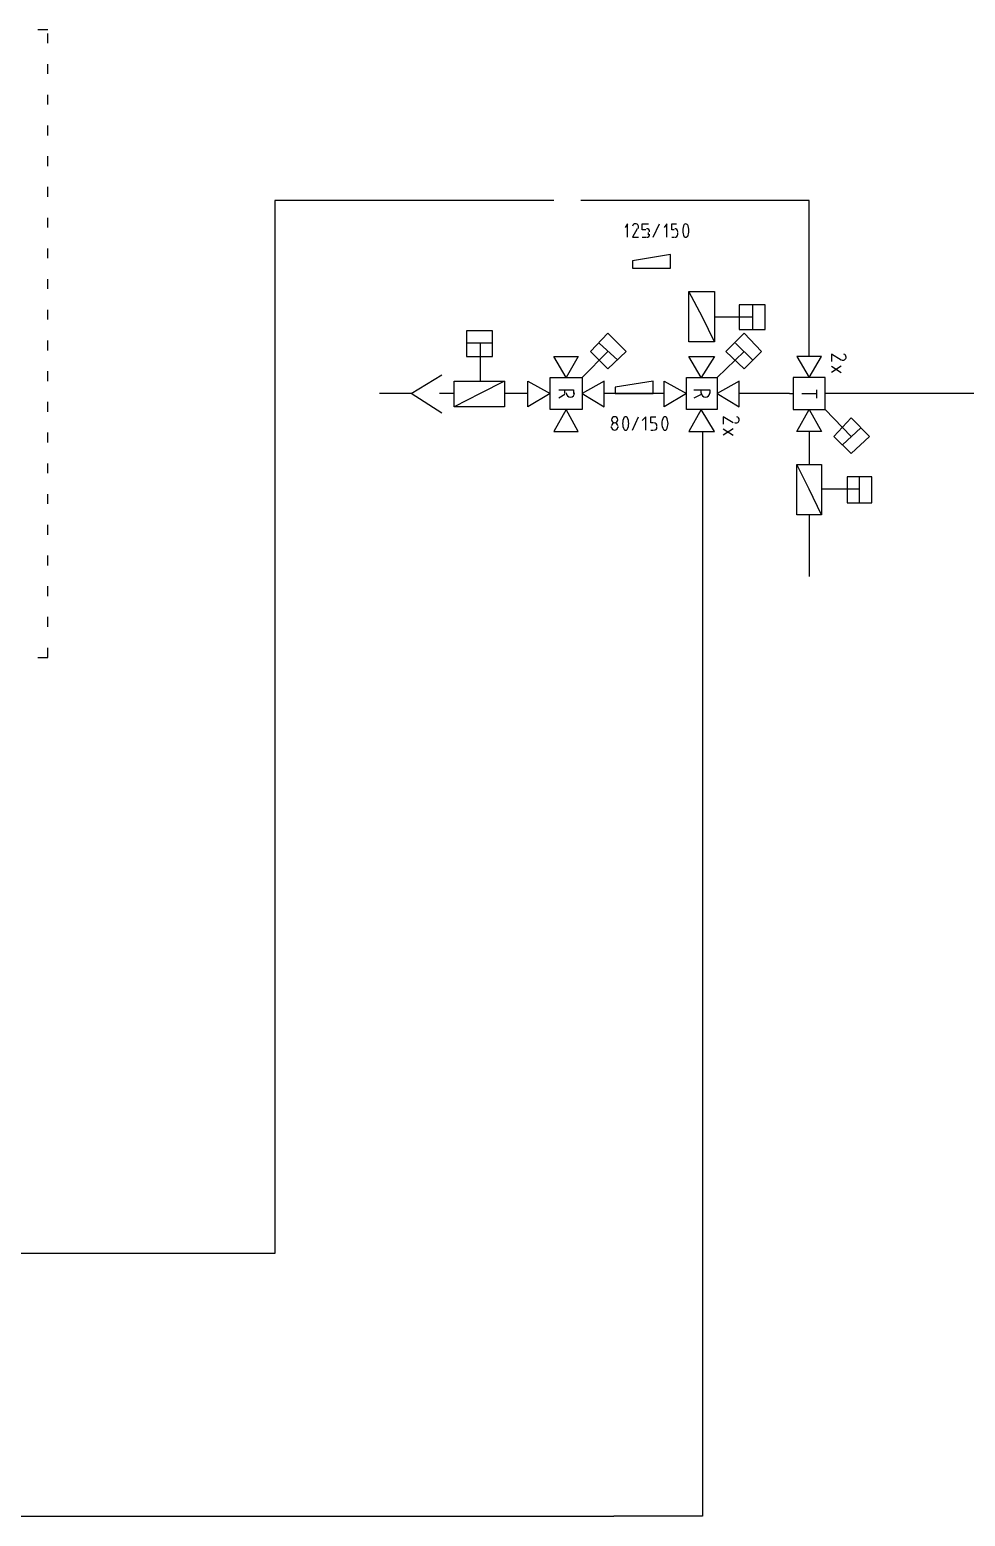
# Model space of a CAD drawing. Header units: millimetres. Extents: x 0 to 33.1, y 1.5 to 45.3.
# Drawn here: x 25.705 to 26.974, y 33.978 to 35.994 of the extents above; entities that cross this region are included whole.
import ezdxf

# ---------------------------------------------------------------- set-up
doc = ezdxf.new("R2010")
doc.units = ezdxf.units.MM
doc.header["$MEASUREMENT"] = 0
doc.layers.get('0').update_dxf_attribs({"linetype": 'CONTINUOUS'})

msp = doc.modelspace()

# ---------------------------------------------------------------- linework, layer by layer
at = {"color": 140, "linetype": 'Continuous'}
for p, q in [((25.7294, 35.9944), (25.7161, 35.9944)), ((25.7294, 35.9761), (25.7294, 35.9894)), ((25.7294, 35.9344), (25.7294, 35.9478)), ((25.7294, 35.8928), (25.7294, 35.9061)), ((25.7294, 35.8511), (25.7294, 35.8644)), ((25.7294, 35.8094), (25.7294, 35.8228)), ((25.7294, 35.7678), (25.7294, 35.7811)), ((25.7294, 35.7261), (25.7294, 35.7394)), ((25.7294, 35.6844), (25.7294, 35.6978)), ((25.7294, 35.6428), (25.7294, 35.6561)), ((25.7294, 35.6011), (25.7294, 35.6144)), ((25.7294, 35.5594), (25.7294, 35.5728)), ((25.7294, 35.5178), (25.7294, 35.5311)), ((25.7294, 35.4761), (25.7294, 35.4894)), ((25.7294, 35.4344), (25.7294, 35.4478)), ((25.7294, 35.3928), (25.7294, 35.4061)), ((25.7294, 35.3511), (25.7294, 35.3644)), ((25.7294, 35.3094), (25.7294, 35.3228)), ((25.7294, 35.2678), (25.7294, 35.2811)), ((25.7294, 35.2261), (25.7294, 35.2394)), ((25.7294, 35.1844), (25.7294, 35.1978)), ((25.7294, 35.1428), (25.7294, 35.1561)), ((25.7161, 35.1428), (25.7294, 35.1428))]:
    msp.add_line(p, q, dxfattribs=at)
at = {"color": 7, "linetype": 'Continuous'}
for p, q in [((26.4161, 35.7628), (26.0378, 35.7628)), ((26.0378, 35.7628), (26.0378, 34.3344)), ((26.7628, 35.7628), (26.4528, 35.7628)), ((26.7628, 35.7494), (26.7628, 35.7628)), ((26.7628, 35.5511), (26.7628, 35.7494)), ((26.5661, 35.5011), (26.4844, 35.5011)), ((26.7361, 35.5011), (26.6678, 35.5011)), ((26.9461, 35.5011), (26.7878, 35.5011)), ((26.8961, 35.5011), (26.7878, 35.5011)), ((27.2744, 35.5011), (26.9461, 35.5011)), ((26.6178, 35.4494), (26.6178, 33.9778)), ((26.7628, 35.4494), (26.7628, 35.4044)), ((26.7628, 35.3361), (26.7628, 35.2528)), ((26.0378, 34.3344), (23.5178, 34.3344)), ((23.2044, 33.9778), (26.4978, 33.9778)), ((26.6178, 33.9778), (26.4978, 33.9778))]:
    msp.add_line(p, q, dxfattribs=at)
at = {"color": 0, "linetype": 'Continuous'}
for p, q in [((26.5161, 35.7311), (26.5128, 35.7261)), ((26.5161, 35.7128), (26.5161, 35.7311)), ((26.5294, 35.7244), (26.5228, 35.7128)), ((26.5361, 35.7228), (26.5361, 35.7311)), ((26.5361, 35.7311), (26.5444, 35.7311)), ((26.5411, 35.7228), (26.5361, 35.7228)), ((26.5444, 35.7161), (26.5444, 35.7194)), ((26.5511, 35.7128), (26.5594, 35.7311)), ((26.5694, 35.7311), (26.5661, 35.7261)), ((26.5694, 35.7128), (26.5694, 35.7311)), ((26.5761, 35.7228), (26.5761, 35.7311)), ((26.5761, 35.7311), (26.5828, 35.7311)), ((26.5794, 35.7228), (26.5761, 35.7228)), ((26.5844, 35.7161), (26.5844, 35.7194)), ((26.5228, 35.7128), (26.5311, 35.7128)), ((26.5361, 35.7128), (26.5411, 35.7128)), ((26.5761, 35.7128), (26.5794, 35.7128)), ((26.5744, 35.6894), (26.5228, 35.6811)), ((26.5228, 35.6811), (26.5228, 35.6711)), ((26.5744, 35.6711), (26.5744, 35.6894)), ((26.5228, 35.6711), (26.5744, 35.6711)), ((26.6178, 35.6044), (26.5994, 35.6394)), ((26.5994, 35.5711), (26.5994, 35.6394)), ((26.5994, 35.6394), (26.6344, 35.6394)), ((26.6344, 35.6394), (26.6344, 35.5711)), ((26.7028, 35.6211), (26.6678, 35.6211)), ((26.6678, 35.6211), (26.6678, 35.5878)), ((26.6861, 35.5878), (26.6861, 35.6211)), ((26.7028, 35.5878), (26.7028, 35.6211)), ((26.6344, 35.5711), (26.6178, 35.6044)), ((26.6861, 35.6044), (26.6344, 35.6044)), ((26.3328, 35.5861), (26.2978, 35.5861)), ((26.2978, 35.5861), (26.2978, 35.5511)), ((26.3328, 35.5511), (26.3328, 35.5861)), ((26.4894, 35.5828), (26.4661, 35.5578)), ((26.5144, 35.5578), (26.4894, 35.5828)), ((26.6744, 35.5828), (26.6494, 35.5578)), ((26.6678, 35.5878), (26.7028, 35.5878)), ((26.6978, 35.5578), (26.6744, 35.5828)), ((26.3328, 35.5694), (26.2978, 35.5694)), ((26.3161, 35.5694), (26.3161, 35.5178)), ((26.4894, 35.5578), (26.4544, 35.5228)), ((26.4661, 35.5578), (26.4894, 35.5344)), ((26.5028, 35.5461), (26.4778, 35.5694)), ((26.4894, 35.5344), (26.5144, 35.5578)), ((26.6344, 35.5711), (26.5994, 35.5711)), ((26.6744, 35.5578), (26.6378, 35.5228)), ((26.6494, 35.5578), (26.6744, 35.5344)), ((26.6861, 35.5461), (26.6628, 35.5694)), ((26.6744, 35.5344), (26.6978, 35.5578)), ((26.8061, 35.5461), (26.7928, 35.5544)), ((26.7928, 35.5544), (26.7928, 35.5444)), ((26.2978, 35.5511), (26.3328, 35.5511)), ((26.4328, 35.5228), (26.4161, 35.5511)), ((26.4161, 35.5511), (26.4494, 35.5511)), ((26.4494, 35.5511), (26.4328, 35.5228)), ((26.6161, 35.5228), (26.5994, 35.5511)), ((26.5994, 35.5511), (26.6344, 35.5511)), ((26.6344, 35.5511), (26.6161, 35.5228)), ((26.7794, 35.5511), (26.7461, 35.5511)), ((26.7461, 35.5511), (26.7628, 35.5228)), ((26.7628, 35.5228), (26.7794, 35.5511)), ((26.7928, 35.5378), (26.8061, 35.5294)), ((26.8061, 35.5378), (26.7928, 35.5294)), ((26.2228, 35.5011), (26.2644, 35.5261)), ((26.2811, 35.4828), (26.2811, 35.5178)), ((26.2811, 35.5178), (26.3494, 35.5178)), ((26.3494, 35.5178), (26.3161, 35.5011)), ((26.3494, 35.5178), (26.3494, 35.4828)), ((26.3811, 35.4828), (26.3811, 35.5178)), ((26.3811, 35.5178), (26.4111, 35.5011)), ((26.4111, 35.4794), (26.4111, 35.5228)), ((26.4111, 35.5228), (26.4544, 35.5228)), ((26.4544, 35.5228), (26.4544, 35.4794)), ((26.4844, 35.5178), (26.4544, 35.5011)), ((26.4844, 35.4828), (26.4844, 35.5178)), ((26.5511, 35.5178), (26.4994, 35.5094)), ((26.5511, 35.5011), (26.5511, 35.5178)), ((26.5661, 35.4828), (26.5661, 35.5178)), ((26.5661, 35.5178), (26.5961, 35.5011)), ((26.5961, 35.4794), (26.5961, 35.5228)), ((26.5961, 35.5228), (26.6378, 35.5228)), ((26.6378, 35.5228), (26.6378, 35.4794)), ((26.6678, 35.5178), (26.6378, 35.5011)), ((26.6678, 35.4828), (26.6678, 35.5178)), ((26.7411, 35.5228), (26.7411, 35.4794)), ((26.7844, 35.5228), (26.7411, 35.5228)), ((26.7844, 35.4794), (26.7844, 35.5228)), ((26.2228, 35.5011), (26.1794, 35.5011)), ((26.2644, 35.4744), (26.2228, 35.5011)), ((26.2811, 35.5011), (26.2611, 35.5011)), ((26.3161, 35.5011), (26.2811, 35.4828)), ((26.3811, 35.5011), (26.3494, 35.5011)), ((26.4111, 35.5011), (26.3811, 35.4828)), ((26.4228, 35.5061), (26.4428, 35.5061)), ((26.4311, 35.4994), (26.4228, 35.4944)), ((26.4311, 35.5011), (26.4311, 35.5061)), ((26.4428, 35.5061), (26.4428, 35.5011)), ((26.4544, 35.5011), (26.4844, 35.4828)), ((26.4994, 35.5094), (26.4994, 35.5011)), ((26.4994, 35.5011), (26.5511, 35.5011)), ((26.5961, 35.5011), (26.5661, 35.4828)), ((26.6061, 35.5061), (26.6278, 35.5061)), ((26.6161, 35.4994), (26.6061, 35.4944)), ((26.6161, 35.5011), (26.6161, 35.5061)), ((26.6278, 35.5061), (26.6278, 35.5011)), ((26.6378, 35.5011), (26.6678, 35.4828)), ((26.7361, 35.5011), (26.7411, 35.5011)), ((26.7528, 35.5011), (26.7728, 35.5011)), ((26.7728, 35.5061), (26.7728, 35.4944)), ((26.7878, 35.5011), (26.7844, 35.5011)), ((26.3494, 35.4828), (26.2811, 35.4828)), ((26.4544, 35.4794), (26.4111, 35.4794)), ((26.4328, 35.4794), (26.4161, 35.4494)), ((26.4494, 35.4494), (26.4328, 35.4794)), ((26.6378, 35.4794), (26.5961, 35.4794)), ((26.6161, 35.4794), (26.5994, 35.4494)), ((26.6344, 35.4494), (26.6161, 35.4794)), ((26.7411, 35.4794), (26.7844, 35.4794)), ((26.7461, 35.4494), (26.7628, 35.4794)), ((26.7628, 35.4794), (26.7794, 35.4494)), ((26.8194, 35.4428), (26.7844, 35.4794)), ((26.4944, 35.4544), (26.4944, 35.4561)), ((26.5028, 35.4561), (26.5028, 35.4544)), ((26.5228, 35.4511), (26.5311, 35.4694)), ((26.5411, 35.4694), (26.5361, 35.4644)), ((26.5411, 35.4511), (26.5411, 35.4694)), ((26.5478, 35.4611), (26.5478, 35.4694)), ((26.5478, 35.4694), (26.5544, 35.4694)), ((26.5511, 35.4611), (26.5478, 35.4611)), ((26.5561, 35.4544), (26.5561, 35.4561)), ((26.6594, 35.4611), (26.6461, 35.4694)), ((26.6461, 35.4694), (26.6461, 35.4594)), ((26.6461, 35.4528), (26.6594, 35.4444)), ((26.6594, 35.4528), (26.6461, 35.4444)), ((26.7961, 35.4428), (26.8194, 35.4678)), ((26.8328, 35.4544), (26.8078, 35.4311)), ((26.8194, 35.4678), (26.8444, 35.4428)), ((26.4161, 35.4494), (26.4494, 35.4494)), ((26.5478, 35.4511), (26.5511, 35.4511)), ((26.5994, 35.4494), (26.6344, 35.4494)), ((26.7794, 35.4494), (26.7461, 35.4494)), ((26.8194, 35.4194), (26.7961, 35.4428)), ((26.8444, 35.4428), (26.8194, 35.4194)), ((26.7628, 35.3711), (26.7461, 35.4044)), ((26.7461, 35.3361), (26.7461, 35.4044)), ((26.7461, 35.4044), (26.7794, 35.4044)), ((26.7794, 35.4044), (26.7794, 35.3361)), ((26.8478, 35.3878), (26.8144, 35.3878)), ((26.8144, 35.3878), (26.8144, 35.3528)), ((26.8311, 35.3528), (26.8311, 35.3878)), ((26.8478, 35.3528), (26.8478, 35.3878)), ((26.7794, 35.3361), (26.7628, 35.3711)), ((26.8311, 35.3711), (26.7794, 35.3711)), ((26.8144, 35.3528), (26.8478, 35.3528)), ((26.7794, 35.3361), (26.7461, 35.3361))]:
    msp.add_line(p, q, dxfattribs=at)
for points in [[(26.5269, 35.7311), (26.5251, 35.7311), (26.5235, 35.7299), (26.5229, 35.7281)], [(26.5306, 35.7289), (26.5299, 35.7303), (26.5285, 35.7311), (26.5269, 35.7311)], [(26.5306, 35.7247), (26.5313, 35.726), (26.5313, 35.7276), (26.5306, 35.7289)], [(26.5461, 35.7203), (26.5461, 35.7226), (26.5443, 35.7244), (26.5419, 35.7244)], [(26.5419, 35.7128), (26.5443, 35.7128), (26.5461, 35.7146), (26.5461, 35.7169)], [(26.5844, 35.7203), (26.5844, 35.7226), (26.5826, 35.7244), (26.5803, 35.7244)], [(26.5803, 35.7128), (26.5826, 35.7128), (26.5844, 35.7146), (26.5844, 35.7169)], [(26.5932, 35.7303), (26.5904, 35.725), (26.5904, 35.7188), (26.5932, 35.7136)], [(26.5953, 35.7311), (26.5944, 35.7311), (26.5938, 35.7307), (26.5932, 35.7301)], [(26.5972, 35.7301), (26.5968, 35.7307), (26.5961, 35.7311), (26.5953, 35.7311)], [(26.5974, 35.7136), (26.6001, 35.7188), (26.6001, 35.725), (26.5974, 35.7303)], [(26.5932, 35.7137), (26.5938, 35.7132), (26.5944, 35.7128), (26.5953, 35.7128)], [(26.5953, 35.7128), (26.5961, 35.7128), (26.5968, 35.7132), (26.5972, 35.7137)], [(26.8128, 35.5503), (26.8128, 35.5521), (26.8115, 35.5538), (26.8097, 35.5543)], [(26.8064, 35.5468), (26.8076, 35.546), (26.8093, 35.5458), (26.8107, 35.5467)], [(26.8107, 35.5467), (26.8119, 35.5474), (26.8128, 35.5488), (26.8128, 35.5503)], [(26.4328, 35.5019), (26.4328, 35.4987), (26.4354, 35.4961), (26.4386, 35.4961)], [(26.4386, 35.4961), (26.4418, 35.4961), (26.4444, 35.4987), (26.4444, 35.5019)], [(26.6161, 35.5019), (26.6161, 35.4987), (26.6188, 35.4961), (26.6219, 35.4961)], [(26.6219, 35.4961), (26.6251, 35.4961), (26.6278, 35.4987), (26.6278, 35.5019)], [(26.4986, 35.4694), (26.4962, 35.4694), (26.4944, 35.4675), (26.4944, 35.4653)], [(26.4944, 35.4653), (26.4944, 35.4631), (26.4962, 35.4611), (26.4986, 35.4611)], [(26.4986, 35.4611), (26.4962, 35.4611), (26.4944, 35.4593), (26.4944, 35.4569)], [(26.4944, 35.4553), (26.4944, 35.4529), (26.4962, 35.4511), (26.4986, 35.4511)], [(26.5028, 35.4653), (26.5028, 35.4675), (26.501, 35.4694), (26.4986, 35.4694)], [(26.4986, 35.4611), (26.501, 35.4611), (26.5028, 35.4631), (26.5028, 35.4653)], [(26.5028, 35.4569), (26.5028, 35.4593), (26.501, 35.4611), (26.4986, 35.4611)], [(26.4986, 35.4511), (26.501, 35.4511), (26.5028, 35.4529), (26.5028, 35.4553)], [(26.5115, 35.4686), (26.5088, 35.4633), (26.5088, 35.4571), (26.5115, 35.4519)], [(26.5136, 35.4694), (26.5128, 35.4694), (26.5121, 35.469), (26.5117, 35.4685)], [(26.5117, 35.4521), (26.5121, 35.4515), (26.5128, 35.4511), (26.5136, 35.4511)], [(26.5157, 35.4685), (26.5151, 35.469), (26.5144, 35.4694), (26.5136, 35.4694)], [(26.5136, 35.4511), (26.5144, 35.4511), (26.5151, 35.4515), (26.5157, 35.4521)], [(26.5157, 35.4519), (26.5185, 35.4571), (26.5185, 35.4633), (26.5157, 35.4686)], [(26.5561, 35.4569), (26.5561, 35.4593), (26.5543, 35.4611), (26.5519, 35.4611)], [(26.5519, 35.4511), (26.5543, 35.4511), (26.5561, 35.4529), (26.5561, 35.4553)], [(26.5649, 35.4686), (26.5621, 35.4633), (26.5621, 35.4571), (26.5649, 35.4519)], [(26.5669, 35.4694), (26.5661, 35.4694), (26.5654, 35.469), (26.565, 35.4685)], [(26.565, 35.4521), (26.5654, 35.4515), (26.5661, 35.4511), (26.5669, 35.4511)], [(26.5689, 35.4685), (26.5685, 35.469), (26.5678, 35.4694), (26.5669, 35.4694)], [(26.5669, 35.4511), (26.5678, 35.4511), (26.5685, 35.4515), (26.5689, 35.4521)], [(26.569, 35.4519), (26.5718, 35.4571), (26.5718, 35.4633), (26.569, 35.4686)], [(26.6614, 35.4618), (26.6626, 35.461), (26.6643, 35.4608), (26.6657, 35.4617)], [(26.6678, 35.4653), (26.6678, 35.4671), (26.6665, 35.4688), (26.6647, 35.4693)], [(26.6657, 35.4617), (26.6669, 35.4624), (26.6678, 35.4637), (26.6678, 35.4653)]]:
    msp.add_open_spline(points, degree=3, dxfattribs=at)

doc.saveas('drawing.dxf')
